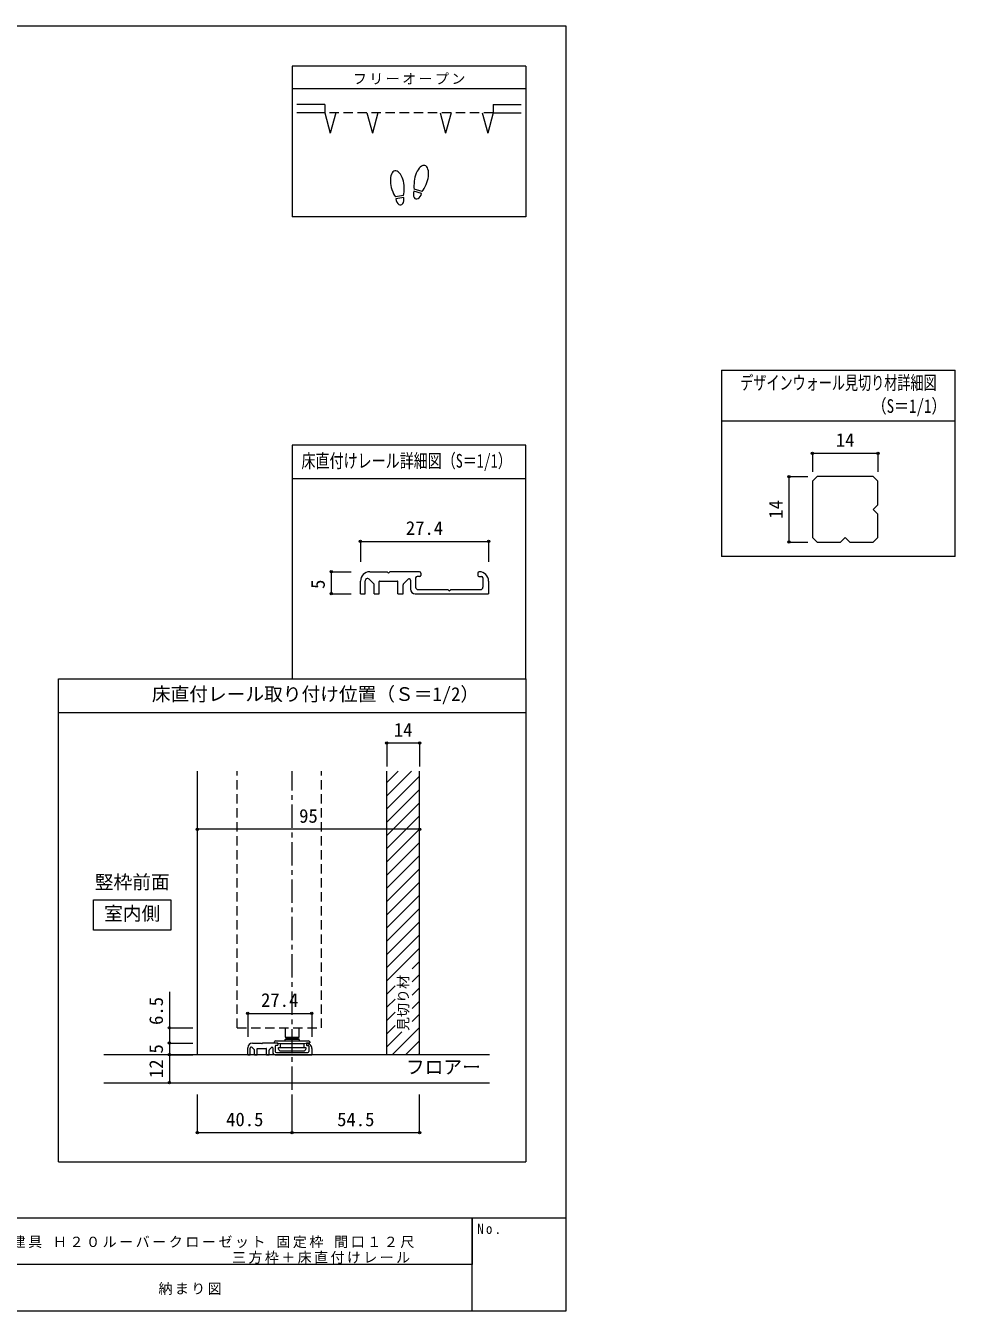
# Model space of a CAD drawing. Units: millimetres on the paper, with parts at other scales. Extents: x -197 to 281, y -138 to 137.
# Drawn here: x 82.3 to 281.1, y -138 to 137 of the extents above; entities that cross this region are included whole.
import ezdxf
from ezdxf.enums import TextEntityAlignment as Align

# ---------------------------------------------------------------- set-up
doc = ezdxf.new("R2010")
doc.units = ezdxf.units.MM
doc.header["$PDMODE"] = 32
doc.header["$PDSIZE"] = 0.5
doc.linetypes.add('CHAIN1', pattern=[8, 5, -1, 1, -1])
doc.linetypes.add('DASHED2', pattern=[3, 2, -1])
for name, color, linetype, lineweight in [('0-0_補助線', 7, 'Continuous', 9), ('0-A_文字', 7, 'Continuous', 9), ('1-1_通り芯', 4, 'CHAIN1', 9), ('1-3_仕上げ', 2, 'Continuous', 9), ('1-4_枠', 7, 'Continuous', 9), ('1-6_扉', 7, 'DASHED2', 9), ('1-A_文字', 7, 'Continuous', 9), ('1-B_寸法', 7, 'Continuous', 9), ('1-C_ハッチ', 4, 'Continuous', 9), ('7-0_補助線', 7, 'Continuous', 9), ('F-0_補助線', 7, 'Continuous', 9), ('F-4_枠', 3, 'Continuous', 9), ('F-B_寸法', 4, 'Continuous', 9)]:
    doc.layers.add(name, color=color, linetype=linetype, lineweight=lineweight)
doc.layers.add('F-A_文字', color=7, linetype='Continuous')
doc.styles.add('ＭＳ ゴシック', font='')
doc.styles.get('ＭＳ ゴシック').set_extended_font_data('MS Gothic')

msp = doc.modelspace()

# ---------------------------------------------------------------- linework, layer by layer
at = {"layer": '0-0_補助線', "color": 3}
for p, q in [((139.266, 128.333), (139.266, 96.133)), ((189.266, 128.333), (139.266, 128.333)), ((189.266, 128.333), (189.266, 96.133)), ((189.266, 123.533), (139.266, 123.533)), ((167.074, 101.547), (165.378, 102.001)), ((163.071, 100.676), (161.342, 100.371)), ((163.144, 100.262), (161.415, 99.957)), ((166.965, 101.141), (165.269, 101.596)), ((189.266, 96.133), (139.266, 96.133)), ((231.117, 63.308), (281.117, 63.308)), ((231.117, 63.308), (231.117, 23.442)), ((231.117, 52.508), (281.117, 52.508)), ((189.266, 47.303), (139.266, 47.303)), ((139.266, 47.303), (139.266, -2.697)), ((189.266, 40.103), (139.266, 40.103)), ((281.117, 23.442), (231.117, 23.442))]:
    msp.add_line(p, q, dxfattribs=at)
at = {"layer": '0-0_補助線', "color": 2}
for p, q in [((146.266, 120.15), (140.266, 120.15)), ((146.266, 118.35), (140.266, 118.35)), ((146.266, 120.15), (146.266, 118.35)), ((146.266, 118.35), (147.431, 114.003)), ((148.596, 118.35), (147.431, 114.003)), ((155.266, 118.35), (156.431, 114.003)), ((157.596, 118.35), (156.431, 114.003)), ((170.937, 118.35), (172.102, 114.003)), ((173.266, 118.35), (172.102, 114.003)), ((179.937, 118.35), (181.102, 114.003)), ((182.266, 118.35), (181.102, 114.003)), ((182.266, 120.15), (182.266, 118.35)), ((182.266, 120.15), (188.266, 120.15)), ((182.266, 118.35), (188.266, 118.35))]:
    msp.add_line(p, q, dxfattribs=at)
at = {"layer": '0-0_補助線', "linetype": 'DASHED2'}
msp.add_line((182.266, 118.35), (146.266, 118.35), dxfattribs=at)
at = {"layer": '0-0_補助線'}
for p, q in [((137.766, -77.366), (137.766, -79.385)), ((137.766, -79.385), (140.766, -79.385)), ((138.391, -79.495), (137.766, -79.385)), ((138.016, -79.645), (137.766, -79.895)), ((138.016, -79.645), (140.516, -79.645)), ((138.391, -79.495), (140.141, -79.495)), ((138.391, -79.495), (138.391, -79.645)), ((140.141, -79.495), (140.766, -79.385)), ((140.141, -79.495), (140.141, -79.645)), ((140.766, -79.895), (140.516, -79.645)), ((140.766, -79.385), (140.766, -77.366)), ((135.516, -80.595), (135.516, -80.395)), ((135.516, -80.595), (135.952, -80.595)), ((135.766, -80.145), (140.766, -80.145)), ((135.952, -80.595), (136.677, -80.71)), ((136.641, -81.545), (136.741, -81.545)), ((136.677, -80.71), (136.741, -80.72)), ((136.741, -80.726), (141.791, -80.726)), ((136.741, -81.545), (141.791, -81.545)), ((136.766, -82.295), (141.766, -82.295)), ((137.766, -80.145), (137.766, -79.895)), ((140.766, -79.895), (137.766, -79.895)), ((140.766, -79.895), (140.766, -80.145)), ((140.766, -80.145), (142.766, -80.145)), ((141.791, -81.545), (141.891, -81.545)), ((142.316, -80.766), (142.316, -81.016)), ((143.016, -80.395), (143.016, -80.595))]:
    msp.add_line(p, q, dxfattribs=at)
for points in [[(136.366, -81.895), (136.366, -81.545), (136.641, -81.545)], [(136.741, -81.545), (136.741, -81.295), (136.741, -80.72)], [(141.791, -80.72), (142.581, -80.595), (143.016, -80.595)], [(141.791, -80.72), (141.791, -81.295), (141.791, -81.545)], [(141.891, -81.545), (142.166, -81.545), (142.166, -81.895)]]:
    msp.add_lwpolyline(points, dxfattribs=at)
for centre, radius, start, end in [((135.766, -80.395), 0.25, 90, 180), ((136.766, -81.895), 0.4, 180, 270), ((141.766, -81.895), 0.4, 270, 0), ((142.766, -80.395), 0.25, 0, 90)]:
    msp.add_arc(centre, radius, start, end, dxfattribs=at)
at = {"layer": '0-0_補助線', "color": 3}
for centre, major_axis, ratio, start_param, end_param in [((166.923, 104.376), (0.729, 2.72), 0.5, 4.3405914, 8.2257792), ((161.739, 103.175), (-0.489, 2.773), 0.5, 4.3405914, 8.2257792), ((161.753, 103.096), (-0.593, 3.361), 0.4, 1.8506333, 2.4428768), ((161.753, 103.096), (-0.593, 3.361), 0.4, 3.8403085, 4.432552), ((166.902, 104.298), (0.883, 3.296), 0.4, 1.8506333, 2.4428768), ((166.902, 104.298), (0.883, 3.296), 0.4, 3.8403085, 4.432552), ((162.28, 100.11), (-0.254, 1.441), 0.6, 1.5707963, 4.712389), ((166.117, 101.368), (0.379, 1.413), 0.6, 1.5707963, 4.712389)]:
    msp.add_ellipse(centre, major_axis=major_axis, ratio=ratio, start_param=start_param, end_param=end_param, dxfattribs=at)
at = {"layer": '0-A_文字', "color": 3}
for p, q in [((281.117, 23.442), (281.117, 63.308)), ((189.266, -2.697), (189.266, 47.303)), ((89.266, -2.697), (189.266, -2.697)), ((89.266, -106), (89.266, -2.697)), ((189.266, -2.697), (189.266, -106)), ((89.266, -9.897), (189.266, -9.897)), ((89.266, -106), (189.266, -106))]:
    msp.add_line(p, q, dxfattribs=at)
at = {"layer": '1-1_通り芯'}
msp.add_line((139.266, -90.616), (139.266, -22.466), dxfattribs=at)
at = {"layer": '1-3_仕上げ'}
for p, q in [((181.516, -83.116), (99.016, -83.116)), ((99.016, -89.116), (181.516, -89.116))]:
    msp.add_line(p, q, dxfattribs=at)
at = {"layer": '1-4_枠', "color": 3}
for p, q in [((119.016, -83.116), (119.016, -22.466)), ((159.516, -83.116), (159.516, -22.466)), ((166.516, -83.116), (166.516, -22.466))]:
    msp.add_line(p, q, dxfattribs=at)
at = {"layer": '1-4_枠'}
for p, q in [((129.766, -83.116), (129.766, -81.616)), ((130.266, -83.116), (130.266, -81.744)), ((130.766, -80.616), (132.616, -80.616)), ((131.766, -83.116), (131.766, -81.816)), ((131.816, -81.766), (133.716, -81.766)), ((132.766, -80.766), (132.616, -80.616)), ((132.766, -80.766), (132.916, -80.616)), ((136.066, -80.616), (132.916, -80.616)), ((133.766, -83.116), (133.766, -81.816)), ((134.316, -83.116), (134.316, -82.153)), ((134.36, -82.047), (134.86, -81.547)), ((135.116, -81.653), (135.116, -82.616)), ((135.666, -81.266), (135.666, -82.416)), ((136.116, -81.116), (135.816, -81.116)), ((136.216, -80.766), (136.216, -81.016)), ((142.316, -80.766), (142.316, -81.016)), ((142.416, -81.116), (142.716, -81.116)), ((142.866, -81.266), (142.866, -82.416)), ((143.466, -81.766), (143.466, -83.116)), ((129.766, -83.116), (130.266, -83.116)), ((131.216, -83.116), (131.766, -83.116)), ((133.766, -83.116), (134.316, -83.116)), ((135.616, -83.116), (143.466, -83.116)), ((135.916, -82.666), (139.116, -82.666)), ((139.266, -82.816), (139.116, -82.666))]:
    msp.add_line(p, q, dxfattribs=at)
for points in [[(131.216, -83.116), (131.216, -82.091), (130.693, -81.568)], [(139.266, -82.816), (139.416, -82.666), (142.616, -82.666)]]:
    msp.add_lwpolyline(points, dxfattribs=at)
for centre, radius, start, end in [((130.766, -81.616), 1, 90, 180), ((130.516, -81.744), 0.25, 45, 180), ((131.816, -81.816), 0.05, 90, 180), ((133.716, -81.816), 0.05, 0, 90), ((134.466, -82.153), 0.15, 135, 180), ((134.966, -81.653), 0.15, 360, 135), ((135.816, -81.266), 0.15, 90, 180), ((135.916, -82.416), 0.25, 180, 270), ((136.066, -80.766), 0.15, 360, 90), ((136.116, -81.016), 0.1, 270, 360), ((142.466, -80.766), 0.15, 90, 180), ((142.466, -81.766), 1, 360, 98.62693), ((142.416, -81.016), 0.1, 180, 270), ((142.616, -82.416), 0.25, 270, 0), ((142.716, -81.266), 0.15, 0, 90), ((135.616, -82.616), 0.5, 180, 270)]:
    msp.add_arc(centre, radius, start, end, dxfattribs=at)
at = {"layer": '1-6_扉'}
for p, q in [((127.516, -77.366), (127.516, -22.466)), ((145.516, -77.366), (145.516, -22.466)), ((127.516, -77.366), (145.516, -77.366))]:
    msp.add_line(p, q, dxfattribs=at)
at = {"layer": '1-A_文字'}
msp.add_lwpolyline([(96.796, -50.005), (113.314, -50.005), (113.314, -56.481), (96.796, -56.481)], close=True, dxfattribs=at)
at = {"layer": '1-B_寸法', "color": 4}
for p, q in [((166.516, -16.466), (159.516, -16.466)), ((159.516, -16.466), (159.516, -21.466)), ((166.516, -16.466), (166.516, -21.466)), ((166.516, -34.875), (119.016, -34.875)), ((113.016, -69.637), (113.016, -80.616)), ((129.766, -74.266), (143.466, -74.266)), ((129.766, -74.266), (129.766, -79.266)), ((143.466, -74.266), (143.466, -79.266)), ((113.016, -77.366), (118.016, -77.366)), ((113.016, -80.616), (118.016, -80.616)), ((113.016, -80.616), (113.016, -83.116)), ((113.016, -83.116), (118.016, -83.116)), ((113.016, -83.116), (113.016, -89.116)), ((119.016, -99.79), (119.016, -91.616)), ((139.266, -99.79), (139.266, -91.616)), ((166.516, -99.79), (166.516, -91.616)), ((119.016, -99.79), (139.266, -99.79)), ((139.266, -99.79), (166.516, -99.79))]:
    msp.add_line(p, q, dxfattribs=at)
at = {"layer": '1-B_寸法'}
for p in [(159.516, -16.466), (166.516, -16.466), (119.016, -34.875), (166.516, -34.875), (129.766, -74.266), (143.466, -74.266), (113.016, -77.366), (113.016, -80.616), (113.016, -83.116), (113.016, -89.116), (119.016, -99.79), (139.266, -99.79), (166.516, -99.79)]:
    msp.add_point(p, dxfattribs=at)
at = {"layer": '1-C_ハッチ'}
for p, q in [((159.516, -27.717), (164.768, -22.466)), ((159.516, -24.889), (161.94, -22.466)), ((159.516, -30.546), (166.516, -23.546)), ((159.516, -33.374), (166.516, -26.374)), ((159.516, -36.203), (166.516, -29.203)), ((159.516, -39.031), (166.516, -32.031)), ((159.516, -41.859), (166.516, -34.859)), ((159.516, -44.688), (166.516, -37.688)), ((159.516, -47.516), (166.516, -40.516)), ((159.516, -50.345), (166.516, -43.345)), ((159.516, -53.173), (166.516, -46.173)), ((159.516, -56.002), (166.516, -49.002)), ((159.516, -58.83), (166.516, -51.83)), ((159.516, -61.658), (166.516, -54.658)), ((159.516, -64.487), (166.516, -57.487)), ((159.516, -67.315), (166.516, -60.315)), ((164.945, -64.715), (166.516, -63.144)), ((164.945, -67.543), (166.516, -65.972)), ((159.516, -70.144), (161.272, -68.388)), ((159.516, -72.972), (161.272, -71.217)), ((164.945, -70.372), (166.516, -68.801)), ((159.516, -75.801), (161.272, -74.045)), ((164.945, -73.2), (166.516, -71.629)), ((159.516, -78.629), (161.272, -76.873)), ((164.945, -76.029), (166.516, -74.457)), ((159.516, -81.457), (162.718, -78.256)), ((160.686, -83.116), (166.516, -77.286)), ((163.515, -83.116), (166.516, -80.114)), ((166.343, -83.116), (166.516, -82.943))]:
    msp.add_line(p, q, dxfattribs=at)
at = {"layer": '7-0_補助線', "color": 4}
for p, q in [((153.885, 26.702), (181.285, 26.702)), ((153.885, 26.702), (153.885, 22.292)), ((181.285, 26.702), (181.285, 22.292)), ((147.63, 20.186), (147.63, 15.486)), ((147.63, 20.186), (151.889, 20.186)), ((147.63, 15.486), (151.889, 15.486))]:
    msp.add_line(p, q, dxfattribs=at)
at = {"layer": '7-0_補助線'}
for p, q in [((155.885, 20.186), (159.585, 20.186)), ((159.885, 19.886), (159.585, 20.186)), ((159.885, 19.886), (160.185, 20.186)), ((166.485, 20.186), (160.185, 20.186)), ((166.785, 19.886), (166.785, 19.386)), ((178.985, 19.886), (178.985, 19.386)), ((153.885, 15.486), (153.885, 18.186)), ((154.885, 15.486), (154.885, 18.229)), ((157.885, 15.486), (157.885, 18.086)), ((157.985, 18.186), (161.785, 18.186)), ((161.885, 15.486), (161.885, 18.086)), ((162.985, 15.486), (162.985, 17.411)), ((163.073, 17.624), (164.073, 18.624)), ((164.585, 18.411), (164.585, 16.486)), ((165.685, 18.886), (165.685, 16.886)), ((166.585, 19.186), (165.985, 19.186)), ((179.185, 19.186), (179.785, 19.186)), ((180.085, 18.886), (180.085, 16.886)), ((181.285, 18.186), (181.285, 15.486)), ((153.885, 15.486), (154.885, 15.486)), ((156.785, 15.486), (157.885, 15.486)), ((161.885, 15.486), (162.985, 15.486)), ((165.585, 15.486), (181.285, 15.486)), ((166.185, 16.386), (172.585, 16.386)), ((172.885, 16.086), (172.585, 16.386))]:
    msp.add_line(p, q, dxfattribs=at)
for points in [[(156.785, 15.486), (156.785, 17.536), (155.739, 18.582)], [(172.885, 16.086), (173.185, 16.386), (179.585, 16.386)]]:
    msp.add_lwpolyline(points, dxfattribs=at)
for centre, radius, start, end in [((155.885, 18.186), 2, 90, 180), ((166.485, 19.886), 0.3, 360, 90), ((166.585, 19.386), 0.2, 270, 360), ((179.285, 19.886), 0.3, 90, 180), ((179.185, 19.386), 0.2, 180, 270), ((179.285, 18.186), 2, 360, 90), ((155.385, 18.229), 0.5, 45, 180), ((157.985, 18.086), 0.1, 90, 180), ((161.785, 18.086), 0.1, 0, 90), ((163.285, 17.411), 0.3, 135, 180), ((164.285, 18.411), 0.3, 360, 135), ((165.985, 18.886), 0.3, 90, 180), ((166.185, 16.886), 0.5, 180, 270), ((179.585, 16.886), 0.5, 270, 0), ((179.785, 18.886), 0.3, 0, 90), ((165.585, 16.486), 1, 180, 270)]:
    msp.add_arc(centre, radius, start, end, dxfattribs=at)
for p in [(153.885, 26.702), (181.285, 26.702), (147.63, 20.186), (147.63, 15.486)]:
    msp.add_point(p, dxfattribs=at)
at = {"layer": 'F-0_補助線', "color": 3, "lineweight": 18}
msp.add_line((-197.2, -118), (197.8, -118), dxfattribs=at)
msp.add_lwpolyline([(-197.2, 137), (197.8, 137), (197.8, -138), (-197.2, -138)], close=True, dxfattribs=at)
at = {"layer": 'F-0_補助線', "color": 2, "lineweight": 18}
for points in [[(57.8, -118), (177.8, -118), (177.8, -128), (57.8, -128)], [(177.8, -118), (197.8, -118), (197.8, -138), (177.8, -138)]]:
    msp.add_lwpolyline(points, close=True, dxfattribs=at)
at = {"layer": 'F-4_枠'}
for points in [[(251.566, 40.54), (250.566, 39.54), (250.566, 27.54)], [(263.566, 33.54), (264.566, 34.54), (264.566, 39.54), (263.566, 40.54), (251.566, 40.54)], [(257.566, 27.54), (258.566, 26.54), (263.566, 26.54), (264.566, 27.54), (264.566, 32.54), (263.566, 33.54)], [(250.566, 27.54), (251.566, 26.54), (256.566, 26.54), (257.566, 27.54)]]:
    msp.add_lwpolyline(points, dxfattribs=at)
at = {"layer": 'F-B_寸法'}
for p, q in [((250.566, 45.54), (264.566, 45.54)), ((250.566, 45.54), (250.566, 41.54)), ((264.566, 45.54), (264.566, 41.54)), ((245.566, 26.54), (245.566, 40.54)), ((245.566, 40.54), (249.566, 40.54)), ((245.566, 26.54), (249.566, 26.54))]:
    msp.add_line(p, q, dxfattribs=at)
at = {"layer": 'F-B_寸法', "color": 7}
for p in [(250.566, 45.54), (264.566, 45.54), (245.566, 40.54), (245.566, 26.54)]:
    msp.add_point(p, dxfattribs=at)

# ---------------------------------------------------------------- texts
at = {"layer": '0-0_補助線', "style": 'ＭＳ ゴシック'}
for s, width, p in [('デザインウォール見切り材詳細図', 0.7, (235.117, 58.281)), ('（S＝1/1）', 0.8, (263.233, 53.295)), ('床直付けレール詳細図（S＝1/1）', 0.75, (141.266, 41.578))]:
    msp.add_text(s, height=2.933, dxfattribs=dict(at, width=width)).set_placement(p, align=Align.BOTTOM_LEFT)
at = {"layer": '0-0_補助線', "insert": (152.266, 124.433), "char_height": 2.199, "attachment_point": 7, "style": 'ＭＳ ゴシック'}
msp.add_mtext('\\T1.17;フリーオープン', dxfattribs=at)
at = {"layer": '0-A_文字', "style": 'ＭＳ ゴシック'}
msp.add_text('床直付レール取り付け位置（Ｓ＝1/2）', height=2.933, dxfattribs=at).set_placement((109.266, -8.315), align=Align.BOTTOM_LEFT)
at = {"layer": '1-A_文字', "style": 'ＭＳ ゴシック'}
for s, p in [('竪枠前面', (97.055, -48.532)), ('室内側', (99.055, -55.243)), ('フロアー', (163.611, -88.09))]:
    msp.add_text(s, height=2.933, dxfattribs=at).set_placement(p, align=Align.BOTTOM_LEFT)
msp.add_text('見切り材', height=2.199, rotation=90, dxfattribs=at).set_placement((164.792, -78.043), align=Align.BOTTOM_LEFT)
at = {"layer": '1-B_寸法', "style": 'ＭＳ ゴシック'}
for s, p in [('14', (161.016, -15.966)), ('95', (140.766, -34.375)), ('27.4', (132.616, -73.766)), ('40.5', (125.141, -99.29)), ('54.5', (148.891, -99.29))]:
    msp.add_text(s, height=2.933, dxfattribs=at).set_placement(p, align=Align.BOTTOM_LEFT)
for s, p in [('6.5', (112.516, -76.751)), ('5', (112.516, -82.866)), ('12', (112.516, -88.116))]:
    msp.add_text(s, height=2.933, rotation=90, dxfattribs=at).set_placement(p, align=Align.BOTTOM_LEFT)
at = {"layer": '7-0_補助線', "style": 'ＭＳ ゴシック'}
msp.add_text('27.4', height=2.933, dxfattribs=at).set_placement((163.585, 27.202), align=Align.BOTTOM_LEFT)
msp.add_text('5', height=2.933, rotation=90, dxfattribs=at).set_placement((147.13, 16.52), align=Align.BOTTOM_LEFT)
at = {"layer": 'F-A_文字', "char_height": 2.199, "attachment_point": 7, "style": 'ＭＳ ゴシック'}
for s, insert in [('\\T1.38;\\W0.9;No.', (178.881, -121.478)), ('\\T1.18;ＷＯ\\~建具\\~Ｈ２０ルーバークローゼット\\~固定枠\\~間口１２尺', (70.412, -124.5)), ('\\T1.17;三方枠＋床直付けレール', (126.412, -127.833)), ('\\T1.17;納まり図', (110.662, -134.5))]:
    msp.add_mtext(s, dxfattribs=dict(at, insert=insert))
at = {"layer": 'F-B_寸法', "color": 7, "style": 'ＭＳ ゴシック'}
msp.add_text('14', height=2.933, dxfattribs=at).set_placement((255.566, 46.04), align=Align.BOTTOM_LEFT)
msp.add_text('14', height=2.933, rotation=90, dxfattribs=at).set_placement((245.066, 31.54), align=Align.BOTTOM_LEFT)

doc.saveas('drawing.dxf')
